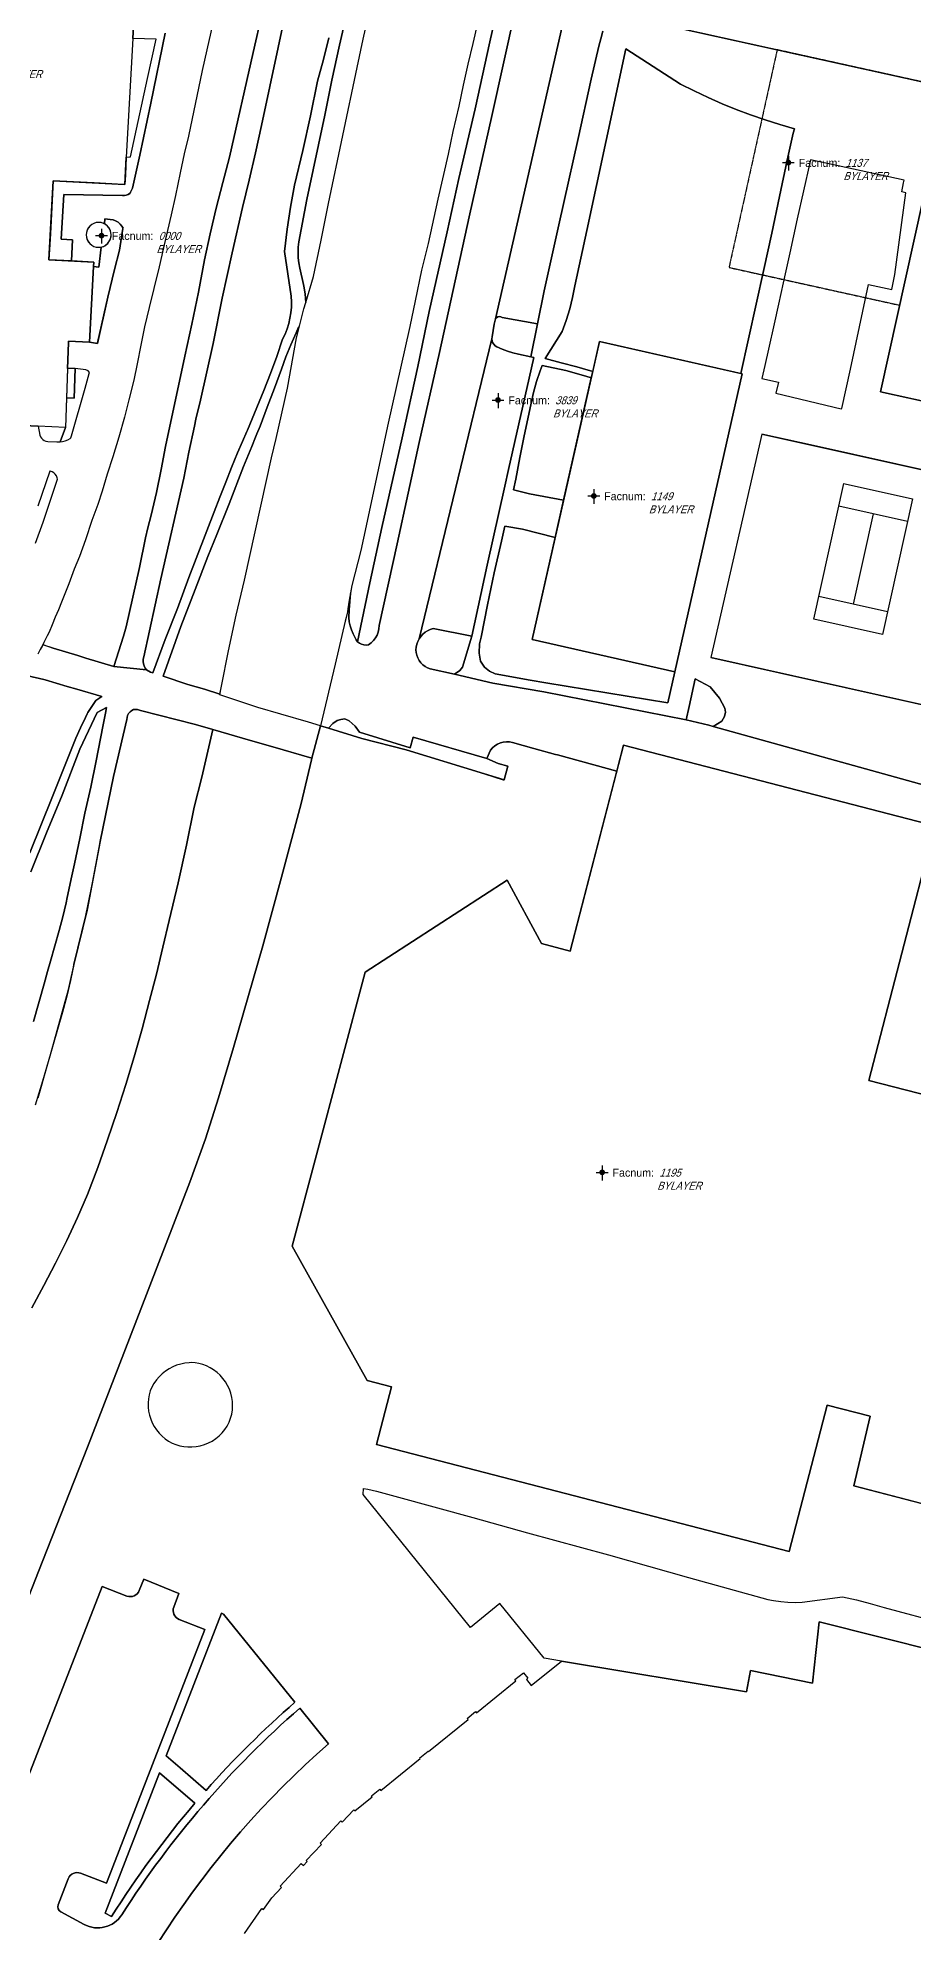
# Model space of a CAD drawing. Header units: inches. Extents: x 1273557 to 1282364, y 239587 to 246310.
# Drawn here: x 1278078 to 1278538, y 240926 to 241921 of the extents above; entities that cross this region are included whole.
import ezdxf
from ezdxf.enums import TextEntityAlignment as Align

# ---------------------------------------------------------------- set-up
doc = ezdxf.new("R2010")
doc.units = ezdxf.units.IN
doc.header["$MEASUREMENT"] = 0
doc.linetypes.add('DASHED2', pattern=[0.375, 0.25, -0.125])
doc.linetypes.add('HIDDEN', pattern=[0.375, 0.25, -0.125])
doc.layers.add('BLDG-DATA', color=159, linetype='DASHED2', lineweight=30)
for name, color, linetype in [('BLDG-UW', 231, 'Continuous'), ('BLDG-UW-UG', 159, 'HIDDEN'), ('GRASS', 3, 'Continuous'), ('MISC-FENCE', 140, 'Continuous'), ('MISC-SURF-FEAT', 40, 'Continuous'), ('PATH', 253, 'Continuous'), ('PATH-ISLAND', 252, 'Continuous'), ('PRKG-DATA', 255, 'Continuous'), ('PRKG-UW', 6, 'Continuous'), ('STREET-NONUW', 4, 'Continuous'), ('STREET-UW', 50, 'Continuous')]:
    doc.layers.add(name, color=color, linetype=linetype)
doc.styles.add('SS_LITE', font='FRABK.TTF', dxfattribs={"height": 16})

# ---------------------------------------------------------------- blocks, each defined once
blk = doc.blocks.new('*U1')
for p, q in [((-3.08, 0), (3.08, 0)), ((0, 3.55), (0, -4.2))]:
    blk.add_line(p, q)
at = {"const_width": 1.5}
blk.add_lwpolyline([(-0.75, 0, 1), (0.75, 0, 1)], format="xyb", close=True, dxfattribs=at)
at = {"layer": 'BLDG-DATA', "color": 1, "style": 'SS_LITE'}
blk.add_text('Facnum:', height=4.2, dxfattribs=at).set_placement((27.26, -2.25), align=Align.RIGHT)
at = {"layer": 'BLDG-DATA', "color": 7, "style": 'SS_LITE', "oblique": 20, "width": 0.9, "flags": 8}
for tag, p in [('FACNUM', (29.98, -2.25)), ('OBJECT', (28.84, -9.16))]:
    blk.add_attdef(tag, p, '', height=4.2, dxfattribs=at)
blk = doc.blocks.new('*U8')
for p, q in [((-3.08, 0), (3.08, 0)), ((0, 3.55), (0, -4.2))]:
    blk.add_line(p, q)
at = {"const_width": 1.5}
blk.add_lwpolyline([(-0.75, 0, 1), (0.75, 0, 1)], format="xyb", close=True, dxfattribs=at)
at = {"layer": 'PRKG-DATA', "color": 1, "style": 'SS_LITE'}
blk.add_text('Facnum:', height=4.2, dxfattribs=at).set_placement((27.26, -2.25), align=Align.RIGHT)
at = {"layer": 'PRKG-DATA', "color": 7, "style": 'SS_LITE', "oblique": 20, "width": 0.9, "flags": 8}
for tag, p in [('FACNUM', (29.98, -2.25)), ('OBJECT', (28.84, -9.16))]:
    blk.add_attdef(tag, p, '', height=4.2, dxfattribs=at)

msp = doc.modelspace()

# ---------------------------------------------------------------- linework, layer by layer
at = {"layer": 'BLDG-UW'}
for points in [[(1278412.44, 241926.25), (1278556.11, 241894.48), (1278520.81, 241734.81), (1278609.94, 241715.1), (1278611.05, 241714.86), (1278628.14, 241711.08), (1278638.1, 241756.1), (1278726.11, 241736.65), (1278716.23, 241691.97), (1278734.19, 241687.99), (1278736, 241687.59), (1278823.93, 241668.15), (1278825.4, 241674.82), (1278845.63, 241766.28), (1278847.56, 241775), (1278810.75, 241783.13), (1278802.68, 241784.91), (1278822.28, 241873.51), (1278867.31, 241863.56), (1278868.04, 241866.88), (1278890.88, 241970.14)], [(1278128.68, 241930.36), (1278128.14, 241920.32), (1278124.78, 241857.97), (1278124.52, 241853.21), (1278124.28, 241848.73), (1278124, 241843.57), (1278123.26, 241843.61), (1278107.91, 241844.44), (1278086.41, 241845.6), (1278085.08, 241820.98), (1278084.75, 241814.85), (1278084.17, 241804.11), (1278107.74, 241802.84), (1278107.61, 241800.51), (1278105.47, 241760.79), (1278094.49, 241761.38), (1278094.47, 241760.73), (1278093.96, 241746.86), (1278092.84, 241716.08), (1278078.42, 241716.74), (1278016.67, 241719.54)], [(1278560.23, 241361.49), (1278514.65, 241373.31), (1278549.29, 241506.92), (1278385.8, 241549.31), (1278357.76, 241441.21), (1278342.77, 241445.1), (1278324.81, 241478.33), (1278324.81, 241478.33), (1278250.22, 241430.03), (1278211.92, 241286.21), (1278251.18, 241215.69), (1278264, 241212.36), (1278256.17, 241182.13), (1278472.87, 241125.94), (1278492.79, 241202.78), (1278515.33, 241196.93), (1278506.78, 241160.4), (1278577.48, 241142.06)], [(1278186.81, 240925.42), (1278195.99, 240938.53), (1278196.81, 240937.96), (1278201.12, 240944.11), (1278206.25, 240949.61), (1278205.56, 240950.34), (1278216.59, 240962.17), (1278217.75, 240961.09), (1278219.75, 240963.23), (1278219.29, 240963.66), (1278227.26, 240972.13), (1278226.53, 240972.82), (1278237.44, 240984.52), (1278238.17, 240983.83), (1278244.2, 240990.3), (1278244.76, 240989.77), (1278253.87, 240997.14), (1278253.45, 240997.66), (1278257.85, 241001.23), (1278258.38, 241000.58), (1278279.1, 241017.36), (1278278.89, 241017.61), (1278283.3, 241021.18), (1278283.51, 241020.92), (1278304.23, 241037.7), (1278303.71, 241038.35), (1278308.11, 241041.91), (1278308.64, 241041.27), (1278329.36, 241058.05), (1278328.84, 241058.69), (1278333.24, 241062.26), (1278335.55, 241059.41), (1278334.86, 241058.85), (1278337.43, 241055.67), (1278353.25, 241068.47), (1278450.34, 241052.32), (1278452.43, 241063.56), (1278485.08, 241056.87), (1278488.64, 241089.04), (1278614.55, 241057.4)]]:
    msp.add_lwpolyline(points, dxfattribs=at)
msp.add_lwpolyline([(1278103.73, 241817.17, 1), (1278116.81, 241817.17, 1)], format="xyb", close=True, dxfattribs=at)
msp.add_lwpolyline([(1278448.16, 241744.18), (1278373.18, 241761.1), (1278337.79, 241604.73), (1278412.77, 241587.7)], close=True, dxfattribs=at)
at = {"layer": 'BLDG-UW-UG'}
msp.add_lwpolyline([(1278556.11, 241894.48), (1278466.5, 241914.29), (1278441.22, 241800.06), (1278530.85, 241780.23), (1278544.53, 241842.18)], close=True, dxfattribs=at)
at = {"layer": 'GRASS'}
for points in [[(1278322.45, 241948.76), (1278315.66, 241918.43), (1278307.86, 241883.41), (1278299.45, 241846.73), (1278293.29, 241818.83), (1278283.77, 241776.99), (1278277.79, 241748.01), (1278269.65, 241710.64), (1278259.02, 241663.53), (1278252.65, 241634.46), (1278246.21, 241603.52), (1278247.19, 241602.84), (1278248.28, 241602.26), (1278249.48, 241601.92), (1278250.71, 241601.82), (1278251.95, 241601.97), (1278253.33, 241602.98), (1278254.55, 241604.18), (1278255.59, 241605.55), (1278256.41, 241607.05), (1278257.01, 241608.66), (1278257.37, 241610.33), (1278257.49, 241612.04), (1278267.03, 241654.96), (1278278.51, 241708.14), (1278289.14, 241755.44), (1278304.75, 241826.66), (1278316.91, 241880.41), (1278328.71, 241934.06)], [(1278171.57, 241934.44), (1278164.56, 241903.41), (1278157.37, 241869.06), (1278155.2, 241859.65), (1278153.1, 241849.75), (1278150.61, 241837.91), (1278148.34, 241827.61), (1278145.23, 241814.15), (1278142.11, 241800.37), (1278139.31, 241788.94), (1278136.72, 241779.06), (1278134.37, 241768.84), (1278132.35, 241759.19), (1278130.5, 241749.45), (1278128.69, 241740.93), (1278126.16, 241730.48), (1278123.76, 241721.41), (1278120.83, 241710.96), (1278117.65, 241700.61), (1278114.76, 241691.47), (1278112.04, 241682.66), (1278109.78, 241675.7), (1278106.67, 241667.23), (1278103.33, 241657.04), (1278100.21, 241648.4), (1278097.47, 241641.63), (1278094.54, 241634.04), (1278090.73, 241624.28), (1278089.13, 241620.34), (1278087.51, 241616.4), (1278085.87, 241612.48), (1278084.21, 241608.56), (1278083.29, 241606.74), (1278082.37, 241604.92), (1278081.45, 241603.1), (1278080.91, 241602.03), (1278086.43, 241600.11), (1278099.38, 241596.33), (1278103.6, 241594.92), (1278118.32, 241590.62), (1278123.3, 241606.49), (1278124.64, 241611.4), (1278128.29, 241626.94), (1278131.7, 241642.53), (1278134.85, 241658.18), (1278136.14, 241663.28), (1278137.84, 241670.05), (1278140.58, 241681.99), (1278143.06, 241693.98), (1278145.28, 241706.02), (1278155.52, 241753.48), (1278159.2, 241770.29), (1278162.64, 241787.16), (1278165.82, 241804.07), (1278168.82, 241817.63), (1278172.02, 241831.15), (1278175.44, 241844.61), (1278179.05, 241858.02), (1278191.32, 241912.88), (1278196.11, 241933.62)], [(1278208.97, 241935.99), (1278195.77, 241874.6), (1278192.58, 241860.21), (1278189.24, 241845.86), (1278185.74, 241831.54), (1278180.29, 241807.8), (1278175.15, 241783.99), (1278170.33, 241760.11), (1278163.66, 241730.39), (1278161.36, 241720.47), (1278161.36, 241720.47), (1278161.36, 241720.47), (1278160.51, 241716.81), (1278157.64, 241703.16), (1278155.05, 241689.46), (1278142.92, 241636.56), (1278133.93, 241595.56), (1278133.67, 241594.39), (1278133.62, 241593.19), (1278133.76, 241592), (1278134.1, 241590.85), (1278134.63, 241589.77), (1278135.33, 241588.8), (1278137.56, 241587.57), (1278138.75, 241587.18), (1278145.27, 241604.78), (1278151.6, 241620.96), (1278157.64, 241637.25), (1278170.9, 241671.81), (1278173.92, 241679.53), (1278176.98, 241687.26), (1278180.07, 241695.02), (1278183.2, 241702.78), (1278185.8, 241708.64), (1278188.1, 241713.97), (1278188.1, 241713.97), (1278188.1, 241713.97), (1278188.36, 241714.56), (1278190.88, 241720.53), (1278193.36, 241726.54), (1278197.05, 241735.4), (1278200.53, 241744.34), (1278203.8, 241753.37), (1278206.85, 241762.47), (1278208.11, 241765.09), (1278209.18, 241767.8), (1278210.05, 241770.58), (1278210.72, 241773.41), (1278211.18, 241776.28), (1278211.43, 241779.18), (1278211.48, 241782.09), (1278211.31, 241785), (1278207.84, 241808.4), (1278209.28, 241820.07), (1278211.02, 241831.69), (1278213.08, 241843.26), (1278217.43, 241861.39), (1278221.48, 241879.58), (1278225.24, 241897.84), (1278228.31, 241909.22), (1278231.17, 241920.65)], [(1278240.94, 241934.9), (1278236.63, 241916.69), (1278232.66, 241898.4), (1278229.03, 241880.04), (1278219.63, 241835.67), (1278215.32, 241813.47), (1278215.02, 241810.72), (1278214.93, 241807.95), (1278215.04, 241805.18), (1278215.37, 241802.43), (1278215.89, 241799.71), (1278217.78, 241791.15), (1278218.02, 241790.29), (1278218.63, 241786.26), (1278219.02, 241781.71), (1278223.01, 241795.38), (1278227.12, 241814.42), (1278231, 241833.59), (1278245.91, 241905.01), (1278249.06, 241919.86), (1278252.4, 241934.67)], [(1278599.26, 241681.24), (1278484.04, 241706.89), (1278458.39, 241712.6), (1278431.63, 241595.26), (1278431.63, 241595.26), (1278802.28, 241512.47)], [(1278074.05, 241492.68), (1278086.03, 241522.39), (1278098.32, 241552.98), (1278100.72, 241558.43), (1278103.29, 241563.79), (1278104.16, 241565.7), (1278104.53, 241566.34), (1278108.73, 241572.69), (1278111.87, 241574.74), (1278098.84, 241578.59), (1278093.71, 241580.01), (1278082.14, 241583.49), (1278081.54, 241583.67), (1278073.11, 241585.72)], [(1278076.1, 241404.25), (1278081.59, 241423.93), (1278083.44, 241430.4), (1278084.93, 241435.89), (1278089.53, 241451.89), (1278091.48, 241459.15), (1278093.15, 241466.48), (1278093.7, 241469.38), (1278096.13, 241480.67), (1278097.63, 241487.04), (1278100.46, 241500.26), (1278103.02, 241513.54), (1278106.09, 241527.3), (1278108.93, 241541.11), (1278112.39, 241559.09), (1278113.82, 241565.99), (1278114.43, 241568.96), (1278109.47, 241566.5), (1278100.45, 241547.14), (1278091.16, 241523.05), (1278082.85, 241503.16), (1278074.72, 241482.77)], [(1278075.26, 241253.94), (1278081.56, 241265.59), (1278087.63, 241277.35), (1278093.48, 241289.23), (1278099.09, 241301.22), (1278104.47, 241313.32), (1278109.84, 241327.62), (1278114.97, 241342.02), (1278119.86, 241356.49), (1278124.51, 241371.05), (1278128.91, 241385.68), (1278133.07, 241400.38), (1278136.98, 241415.15), (1278140.57, 241429.13), (1278144, 241443.15), (1278147.28, 241457.21), (1278151.95, 241476.99), (1278156.33, 241496.83), (1278160.44, 241516.73), (1278164.44, 241532.51), (1278168.17, 241548.35), (1278170.15, 241557.52), (1278161.18, 241560.1), (1278132.21, 241567.41), (1278130.6, 241567.97), (1278128.61, 241567.95), (1278127.61, 241567.43), (1278126.73, 241566.73), (1278126.01, 241565.87), (1278125.48, 241564.87), (1278125.16, 241563.79), (1278125.07, 241562.67), (1278118.04, 241532.83), (1278111.06, 241498.72), (1278104.23, 241462.64), (1278097.29, 241434.1), (1278095.55, 241425.73), (1278093.56, 241417.42), (1278091.31, 241409.17), (1278083.49, 241381.75), (1278078.28, 241363.91)], [(1278614.55, 241057.4), (1278488.64, 241089.04), (1278485.08, 241056.87), (1278452.43, 241063.56), (1278450.34, 241052.32), (1278353.25, 241068.47), (1278344.12, 241069.99), (1278320.98, 241098.58), (1278305.55, 241086.08), (1278249.11, 241155.8), (1278249.35, 241158.96), (1278251.57, 241158.7), (1278253.87, 241158.23), (1278256.13, 241157.55), (1278267.7, 241154.41), (1278306.64, 241143.9), (1278335.38, 241135.79), (1278377.94, 241124.21), (1278419.97, 241112.38), (1278461.66, 241100.83), (1278464.63, 241100.24), (1278468.38, 241099.69), (1278472.15, 241099.35), (1278475.93, 241099.21), (1278479.71, 241099.28), (1278500.73, 241102.23), (1278508.1, 241100.54), (1278515.41, 241098.65), (1278522.67, 241096.56), (1278554.01, 241088.22)]]:
    msp.add_lwpolyline(points, dxfattribs=at)
for points in [[(1278124.78, 241857.97), (1278127.05, 241858.11), (1278135.95, 241899.26), (1278140.46, 241919.82), (1278128.14, 241920.32)], [(1278463.7, 241818.09), (1278467.8, 241837.25), (1278471.84, 241856.43), (1278474.94, 241870.53), (1278475.59, 241872.8), (1278467.85, 241875.04), (1278460.18, 241877.49), (1278452.57, 241880.13), (1278445.04, 241882.98), (1278437.58, 241886.02), (1278430.2, 241889.26), (1278422.91, 241892.7), (1278415.72, 241896.32), (1278387.02, 241914.74), (1278376.75, 241866.71), (1278366.51, 241819.48), (1278360.33, 241790.4), (1278359.11, 241784.29), (1278357.6, 241778.25), (1278355.78, 241772.29), (1278353.68, 241766.43), (1278344.78, 241752.33), (1278353.04, 241750.05), (1278361.3, 241747.84), (1278364.27, 241747), (1278369.64, 241745.46), (1278373.18, 241761.1), (1278447.46, 241744.34), (1278459.55, 241798.94)], [(1278483.62, 241855.06), (1278477.09, 241825.61), (1278473.14, 241807.81), (1278469.62, 241791.95), (1278467.13, 241780.74), (1278464.86, 241770.48), (1278461.89, 241757.1), (1278459.98, 241748.5), (1278458.49, 241741.79), (1278467.23, 241739.84), (1278465.87, 241734.07), (1278500.04, 241725.76), (1278500.38, 241725.93), (1278505.01, 241746.73), (1278514.44, 241791.06), (1278526.62, 241788.52), (1278527.19, 241791.11), (1278528.36, 241796.29), (1278534.02, 241839.25), (1278531.97, 241839.84), (1278532.89, 241844.45), (1278533.14, 241845.84), (1278483.96, 241856.57)], [(1278203.4, 241710.25), (1278203.4, 241710.25), (1278209.36, 241736.61), (1278214.08, 241763.03), (1278215.58, 241768.6), (1278215.13, 241768.72), (1278213.99, 241765.77), (1278211.09, 241759.52), (1278208.49, 241753.15), (1278206.18, 241746.66), (1278202.55, 241736.64), (1278198.81, 241726.67), (1278194.99, 241716.74), (1278193.27, 241712.72), (1278193.27, 241712.72), (1278193.27, 241712.72), (1278192.53, 241711), (1278190.69, 241706.04), (1278186.31, 241695.58), (1278178.86, 241675.92), (1278172.32, 241659.86), (1278167.57, 241648.25), (1278160.93, 241631), (1278153.4, 241611.5), (1278144.08, 241585.43), (1278157.14, 241581.14), (1278165.84, 241578.72), (1278173.93, 241576), (1278174.77, 241580.23), (1278178.5, 241598.87), (1278182.53, 241617.44), (1278186.86, 241635.95), (1278201.1, 241700.05), (1278203.4, 241710.25)], [(1278340.61, 241770.47), (1278322.16, 241773.84), (1278321.42, 241774.18), (1278320.62, 241774.27), (1278319.82, 241774.1), (1278319.13, 241773.67), (1278318.61, 241773.05), (1278317.93, 241770.23), (1278316.82, 241763.67), (1278316.68, 241762.63), (1278316.79, 241761.58), (1278317.13, 241760.59), (1278317.69, 241759.7), (1278318.44, 241758.97), (1278319.34, 241758.42), (1278322.08, 241757.16), (1278324.9, 241756.09), (1278327.78, 241755.21), (1278330.72, 241754.52), (1278337.16, 241753.2)], [(1278097.44, 241731.47), (1278098, 241747.06), (1278093.97, 241747.06), (1278093.41, 241731.62)], [(1278368.88, 241742.12), (1278366.07, 241742.94), (1278355.54, 241745.91), (1278343.09, 241748.53), (1278342.05, 241745.74), (1278340.23, 241740.15), (1278338.64, 241734.49), (1278337.29, 241728.77), (1278336.17, 241723), (1278333.65, 241711.66), (1278331.35, 241700.26), (1278329.28, 241688.83), (1278328.01, 241683.36), (1278336.54, 241681.27), (1278354.34, 241677.86), (1278354.34, 241677.86)], [(1278092.84, 241716.08), (1278078.42, 241716.74), (1278079.31, 241712.08), (1278079.66, 241711.19), (1278080.19, 241710.39), (1278080.88, 241709.72), (1278081.7, 241709.21), (1278082.6, 241708.89), (1278083.55, 241708.76), (1278088.38, 241708.59), (1278089.85, 241708.47), (1278090.13, 241708.49)], [(1278337.79, 241604.73), (1278349.89, 241658.21), (1278349.89, 241658.21), (1278332.72, 241662.58), (1278323.58, 241664.32), (1278321.75, 241656.44), (1278317.88, 241639.69), (1278314.34, 241622.87), (1278311.14, 241605.98), (1278310.24, 241602.43), (1278310.04, 241597.49), (1278310.72, 241593.35), (1278312.79, 241590.3), (1278315.39, 241588.12), (1278318.36, 241586.8), (1278336.74, 241583.4), (1278345.02, 241582.03), (1278409.09, 241571.43), (1278412.77, 241587.7)], [(1278306.14, 241606.54), (1278285.83, 241610.45), (1278284.34, 241610), (1278282.93, 241609.35), (1278281.62, 241608.52), (1278280.43, 241607.51), (1278279.38, 241606.36), (1278278.5, 241605.08), (1278277.81, 241603.69), (1278277.3, 241602.22), (1278276.99, 241600.79), (1278276.88, 241599.33), (1278276.98, 241597.86), (1278277.29, 241596.43), (1278277.79, 241595.05), (1278278.48, 241593.76), (1278279.35, 241592.54), (1278280.4, 241591.48), (1278281.61, 241590.58), (1278282.93, 241589.89), (1278284.35, 241589.4), (1278297.07, 241586.48), (1278299.85, 241588.43), (1278301.27, 241590.19)], [(1278436.24, 241573.95), (1278433.82, 241576.91), (1278431.4, 241579.88), (1278423.49, 241584.01), (1278420.29, 241569.58), (1278418.73, 241562.53), (1278430.67, 241559.75), (1278432.94, 241559.12), (1278437.42, 241561.88), (1278438.89, 241564.31), (1278439.29, 241566.54), (1278438.96, 241568.75), (1278437.6, 241571.35)], [(1278275.46, 241553.53), (1278273.86, 241547.91), (1278247.29, 241556.07), (1278244.97, 241559.3), (1278241.73, 241562.11), (1278239.5, 241563.07), (1278237.34, 241562.83), (1278235.49, 241562.22), (1278233.29, 241560.62), (1278230.93, 241558.15), (1278248.39, 241552.83), (1278271.74, 241546.76), (1278312.93, 241534.19), (1278322.62, 241531.14), (1278323.09, 241530.99), (1278325.06, 241538.17), (1278320.04, 241539.56), (1278314.05, 241542.24)], [(1278179.57, 241195.91), (1278180.13, 241198.06), (1278180.47, 241200.25), (1278180.59, 241202.46), (1278180.5, 241204.68), (1278180.19, 241206.88), (1278179.66, 241209.03), (1278178.92, 241211.13), (1278177.98, 241213.14), (1278176.85, 241215.04), (1278175.53, 241216.83), (1278174.04, 241218.47), (1278172.4, 241219.97), (1278170.62, 241221.29), (1278168.83, 241222.41), (1278166.95, 241223.35), (1278164.97, 241224.1), (1278162.94, 241224.65), (1278160.86, 241224.99), (1278158.75, 241225.13), (1278157.71, 241225.08), (1278155.51, 241224.84), (1278153.34, 241224.39), (1278151.22, 241223.73), (1278149.17, 241222.89), (1278147.21, 241221.85), (1278145.36, 241220.64), (1278143.62, 241219.25), (1278142.03, 241217.71), (1278140.58, 241216.03), (1278139.3, 241214.22), (1278138.2, 241212.3), (1278137.39, 241210.29), (1278136.79, 241208.22), (1278136.39, 241206.09), (1278136.21, 241203.94), (1278136.24, 241201.78), (1278136.48, 241199.63), (1278136.93, 241197.51), (1278137.59, 241195.45), (1278138.44, 241193.47), (1278139.49, 241191.58), (1278140.72, 241189.8), (1278142.04, 241188.11), (1278143.53, 241186.56), (1278145.17, 241185.17), (1278146.94, 241183.95), (1278148.82, 241182.92), (1278150.8, 241182.08), (1278152.86, 241181.45), (1278154.97, 241181.04), (1278157.11, 241180.84), (1278159.25, 241180.85), (1278161.39, 241181.09), (1278163.6, 241181.48), (1278165.76, 241182.1), (1278167.85, 241182.93), (1278169.84, 241183.96), (1278171.72, 241185.2), (1278173.46, 241186.62), (1278175.05, 241188.21), (1278176.47, 241189.95), (1278177.7, 241191.83), (1278178.74, 241193.82)]]:
    msp.add_lwpolyline(points, close=True, dxfattribs=at)
for points in [[(1278213.35, 241046.83), (1278175.86, 241093.14), (1278174.75, 241093.59), (1278145.68, 241018.76), (1278148.12, 241016.65), (1278153.03, 241012.39), (1278166.68, 241000.56, -0.032506)], [(1278160.77, 240993.77), (1278142.22, 241009.85), (1278113.61, 240936.17), (1278117.06, 240934.3, -0.036515)]]:
    msp.add_lwpolyline(points, format="xyb", close=True, dxfattribs=at)
at = {"layer": 'MISC-FENCE'}
for p, q in [((1278458.39, 241712.61), (1278431.63, 241595.26)), ((1278458.39, 241712.61), (1278874.85, 241619.67)), ((1278852.61, 241501.21), (1278431.63, 241595.26))]:
    msp.add_line(p, q, dxfattribs=at)
at = {"layer": 'MISC-SURF-FEAT'}
for p, q in [((1278485.67, 241615.45), (1278501.52, 241686.66)), ((1278501.52, 241686.66), (1278502.25, 241686.49)), ((1278502.25, 241686.49), (1278537.63, 241678.62)), ((1278537.63, 241678.62), (1278521.78, 241607.41)), ((1278534.99, 241666.75), (1278498.88, 241674.79)), ((1278516.93, 241670.77), (1278506.36, 241623.3)), ((1278524.42, 241619.28), (1278488.31, 241627.32)), ((1278521.78, 241607.41), (1278485.67, 241615.45))]:
    msp.add_line(p, q, dxfattribs=at)
at = {"layer": 'PATH'}
for points in [[(1278309.24, 241928.37), (1278306.79, 241917.65), (1278304.12, 241906.75), (1278301.66, 241895.8), (1278299.38, 241884.79), (1278296.28, 241871.41), (1278293.71, 241859.61), (1278288.37, 241835.93), (1278283.27, 241812.6), (1278279.82, 241798.72), (1278276.4, 241782.59), (1278273.63, 241769.01), (1278261.87, 241716.75), (1278250.74, 241664.33), (1278247.88, 241651.43), (1278243.27, 241633.15), (1278242.45, 241628.84), (1278242.09, 241624.64), (1278241.73, 241620.39), (1278241.6, 241616.36), (1278241.84, 241614.1), (1278242.3, 241611.9), (1278242.96, 241609.74), (1278243.82, 241607.66), (1278244.88, 241605.67), (1278245.45, 241604.58), (1278246.21, 241603.52), (1278252.65, 241634.46), (1278259.02, 241663.53), (1278269.65, 241710.64), (1278277.79, 241748.01), (1278283.77, 241776.99), (1278293.29, 241818.83), (1278299.45, 241846.73), (1278307.86, 241883.41), (1278315.66, 241918.43), (1278322.45, 241948.76)], [(1278077.19, 241360.37), (1278080.95, 241373.06), (1278084.74, 241386.12), (1278094.43, 241421.07), (1278095.55, 241425.73), (1278096.99, 241432.68), (1278097.29, 241434.1), (1278103.56, 241459.88), (1278104.83, 241465.82), (1278106.96, 241477.07), (1278110.45, 241495.49), (1278111.06, 241498.72), (1278118.04, 241532.83), (1278125.07, 241562.67), (1278125.16, 241563.79), (1278125.48, 241564.87), (1278126.01, 241565.87), (1278126.73, 241566.73), (1278127.61, 241567.43), (1278128.61, 241567.95), (1278130.6, 241567.97), (1278132.21, 241567.41), (1278161.18, 241560.1), (1278170.15, 241557.52), (1278190.06, 241551.78), (1278201.7, 241548.42), (1278222.21, 241542.42), (1278226.77, 241559.42), (1278220.52, 241561.33), (1278205.89, 241565.52), (1278193.85, 241569.08), (1278173.86, 241575.64), (1278173.93, 241576), (1278165.84, 241578.72), (1278157.14, 241581.14), (1278144.08, 241585.43), (1278153.4, 241611.5), (1278160.93, 241631), (1278167.57, 241648.25), (1278172.32, 241659.86), (1278178.86, 241675.92), (1278186.31, 241695.58), (1278190.69, 241706.04), (1278192.53, 241711), (1278193.27, 241712.72), (1278194.99, 241716.74), (1278198.81, 241726.67), (1278202.55, 241736.64), (1278206.18, 241746.66), (1278208.49, 241753.15), (1278211.09, 241759.52), (1278213.99, 241765.77), (1278215.13, 241768.72), (1278215.58, 241768.6), (1278215.95, 241769.99), (1278218.04, 241778.37), (1278219.02, 241781.71), (1278218.63, 241786.26), (1278218.02, 241790.29), (1278217.78, 241791.15), (1278215.89, 241799.71), (1278215.37, 241802.43), (1278215.04, 241805.18), (1278214.93, 241807.95), (1278215.02, 241810.72), (1278215.32, 241813.47), (1278219.63, 241835.67), (1278229.03, 241880.04), (1278232.66, 241898.4), (1278236.63, 241916.69), (1278240.94, 241934.9)], [(1278196.11, 241933.62), (1278191.32, 241912.88), (1278179.05, 241858.02), (1278175.44, 241844.61), (1278172.02, 241831.15), (1278168.82, 241817.63), (1278165.82, 241804.07), (1278162.64, 241787.16), (1278159.2, 241770.29), (1278155.52, 241753.48), (1278145.28, 241706.02), (1278143.06, 241693.98), (1278140.58, 241681.99), (1278137.84, 241670.05), (1278136.14, 241663.28), (1278134.85, 241658.18), (1278131.7, 241642.53), (1278128.29, 241626.94), (1278124.64, 241611.4), (1278123.3, 241606.49), (1278118.32, 241590.62), (1278135.33, 241588.8), (1278134.63, 241589.77), (1278134.1, 241590.85), (1278133.76, 241592), (1278133.62, 241593.19), (1278133.67, 241594.39), (1278133.93, 241595.56), (1278142.92, 241636.56), (1278155.05, 241689.46), (1278157.64, 241703.16), (1278160.51, 241716.81), (1278161.36, 241720.47), (1278161.36, 241720.47), (1278161.36, 241720.47), (1278163.66, 241730.39), (1278170.33, 241760.11), (1278175.15, 241783.99), (1278180.29, 241807.8), (1278185.74, 241831.54), (1278189.24, 241845.86), (1278192.58, 241860.21), (1278195.77, 241874.6), (1278208.97, 241935.99)], [(1278145.13, 241923.02), (1278137.59, 241886.31), (1278131.83, 241858.94), (1278128.05, 241841.73), (1278127.04, 241839.59), (1278126.64, 241839.06), (1278126.5, 241838.91), (1278125.68, 241838.36), (1278124.77, 241837.98), (1278123.8, 241837.8), (1278122.82, 241837.81), (1278091.93, 241838.31), (1278090.66, 241814.86), (1278096.55, 241814.54), (1278095.96, 241803.48), (1278084.17, 241804.11), (1278086.41, 241845.6), (1278124, 241843.57), (1278124.78, 241857.97), (1278127.05, 241858.11), (1278135.95, 241899.26), (1278140.46, 241919.82), (1278128.14, 241920.32), (1278128.68, 241930.36)], [(1278374.9, 241924.08), (1278373.9, 241920.12), (1278372.8, 241916.21), (1278368.86, 241898.95), (1278362.04, 241867.83), (1278354.54, 241834.17), (1278351.94, 241822.47), (1278347.97, 241805.18), (1278344.19, 241787.84), (1278340.61, 241770.47), (1278337.16, 241753.2), (1278338.82, 241752.86), (1278336.31, 241741.93), (1278325.47, 241693.94), (1278323.54, 241685.27), (1278314.28, 241643.8), (1278306.14, 241606.54), (1278301.27, 241590.19), (1278299.85, 241588.43), (1278297.07, 241586.48), (1278317.22, 241581.86), (1278344.02, 241577.21), (1278418.73, 241562.53), (1278420.29, 241569.58), (1278423.49, 241584.01), (1278431.4, 241579.88), (1278433.82, 241576.91), (1278436.24, 241573.95), (1278437.6, 241571.35), (1278438.96, 241568.75), (1278439.29, 241566.54), (1278438.89, 241564.31), (1278437.42, 241561.88), (1278432.94, 241559.12), (1278547.48, 241527.16)], [(1278609.85, 241715.12), (1278520.81, 241734.81), (1278556.11, 241894.48), (1278463.15, 241915.03), (1278412.44, 241926.25)], [(1278231.17, 241920.65), (1278228.31, 241909.22), (1278225.24, 241897.84), (1278221.48, 241879.58), (1278217.43, 241861.39), (1278213.08, 241843.26), (1278211.02, 241831.69), (1278209.28, 241820.07), (1278207.84, 241808.4), (1278211.31, 241785), (1278211.48, 241782.09), (1278211.43, 241779.18), (1278211.18, 241776.28), (1278210.72, 241773.41), (1278210.05, 241770.58), (1278209.18, 241767.8), (1278208.11, 241765.09), (1278206.85, 241762.47), (1278203.8, 241753.37), (1278200.53, 241744.34), (1278197.05, 241735.4), (1278193.36, 241726.54), (1278190.88, 241720.53), (1278188.36, 241714.56), (1278188.1, 241713.97), (1278188.1, 241713.97), (1278185.8, 241708.64), (1278183.2, 241702.78), (1278180.07, 241695.02), (1278176.98, 241687.26), (1278173.92, 241679.53), (1278170.9, 241671.81), (1278157.64, 241637.25), (1278151.6, 241620.96), (1278145.27, 241604.78), (1278138.75, 241587.18), (1278137.56, 241587.57), (1278135.33, 241588.8), (1278118.32, 241590.62), (1278103.6, 241594.92), (1278099.38, 241596.33), (1278086.43, 241600.11), (1278080.91, 241602.02), (1278079.6, 241599.47), (1278078.32, 241597.06)], [(1278077.05, 241655.24), (1278081.18, 241666.26), (1278087.57, 241685.79), (1278088.61, 241688.99), (1278088.5, 241689.59), (1278088.09, 241690.59), (1278087.48, 241691.48), (1278086.7, 241692.23), (1278085.78, 241692.8), (1278084.76, 241693.16), (1278084.65, 241693.18), (1278078.29, 241674.74)], [(1278073.11, 241585.72), (1278081.54, 241583.67), (1278082.14, 241583.49), (1278093.71, 241580.01), (1278098.84, 241578.59), (1278111.87, 241574.74), (1278108.73, 241572.69), (1278104.53, 241566.34), (1278104.16, 241565.7), (1278103.29, 241563.79), (1278100.72, 241558.43), (1278098.32, 241552.98), (1278086.03, 241522.39), (1278074.05, 241492.68)], [(1278074.72, 241482.77), (1278082.85, 241503.16), (1278091.16, 241523.05), (1278100.45, 241547.14), (1278109.47, 241566.5), (1278114.43, 241568.96), (1278113.82, 241565.99), (1278112.39, 241559.09), (1278108.93, 241541.11), (1278106.09, 241527.3), (1278103.02, 241513.54), (1278100.46, 241500.26), (1278097.63, 241487.04), (1278096.13, 241480.67), (1278093.7, 241469.38), (1278093.15, 241466.48), (1278091.48, 241459.15), (1278089.53, 241451.89), (1278084.93, 241435.89), (1278083.44, 241430.4), (1278081.59, 241423.93), (1278076.1, 241404.25)], [(1278573.81, 241143.01), (1278506.78, 241160.4), (1278515.33, 241196.93), (1278492.79, 241202.78), (1278472.87, 241125.94), (1278256.17, 241182.13), (1278264, 241212.36), (1278251.18, 241215.69), (1278211.92, 241286.21), (1278250.22, 241430.03), (1278324.81, 241478.33), (1278342.77, 241445.1), (1278357.76, 241441.21), (1278382.25, 241535.64), (1278351.14, 241544.17), (1278350.14, 241544.45), (1278338.81, 241547.56), (1278327.49, 241550.66), (1278325.91, 241550.95), (1278324.31, 241551.01), (1278322.72, 241550.83), (1278321.17, 241550.42), (1278319.7, 241549.78), (1278318.33, 241548.94), (1278317.11, 241547.9), (1278316.05, 241546.7), (1278314.05, 241542.24), (1278320.04, 241539.56), (1278325.06, 241538.17), (1278323.09, 241530.99), (1278312.93, 241534.19), (1278271.74, 241546.76), (1278248.39, 241552.83), (1278230.93, 241558.15), (1278226.77, 241559.42), (1278222.21, 241542.42), (1278222.21, 241542.42), (1278221.95, 241541.56), (1278216.51, 241518.7), (1278206.28, 241479.95), (1278196.46, 241443.99), (1278181, 241390.61), (1278173.25, 241364.11), (1278166.34, 241342.64), (1278158.21, 241319.77), (1278132.39, 241253.14), (1278104.35, 241180.69), (1278078.67, 241115.53), (1278051.54, 241046.61)], [(1278186.81, 240925.42), (1278195.99, 240938.53), (1278196.81, 240937.96), (1278201.12, 240944.11), (1278206.25, 240949.61), (1278205.56, 240950.34), (1278216.59, 240962.17), (1278217.75, 240961.09), (1278219.75, 240963.23), (1278219.29, 240963.66), (1278227.26, 240972.13), (1278226.53, 240972.82), (1278237.44, 240984.52), (1278238.17, 240983.83), (1278244.2, 240990.3), (1278244.76, 240989.77), (1278253.87, 240997.14), (1278253.45, 240997.66), (1278257.85, 241001.23), (1278258.38, 241000.58), (1278279.1, 241017.36), (1278278.89, 241017.61), (1278283.3, 241021.18), (1278283.51, 241020.92), (1278304.23, 241037.7), (1278303.71, 241038.35), (1278308.11, 241041.91), (1278308.64, 241041.27), (1278329.36, 241058.05), (1278328.84, 241058.69), (1278333.24, 241062.26), (1278335.55, 241059.41), (1278334.86, 241058.85), (1278337.43, 241055.67), (1278353.25, 241068.47), (1278344.12, 241069.99), (1278320.98, 241098.58), (1278305.55, 241086.08), (1278249.11, 241155.8), (1278249.35, 241158.96), (1278251.57, 241158.7), (1278253.87, 241158.23), (1278256.13, 241157.55), (1278267.7, 241154.41), (1278306.64, 241143.9), (1278335.38, 241135.79), (1278377.94, 241124.21), (1278419.97, 241112.38), (1278461.66, 241100.83), (1278464.63, 241100.24), (1278468.38, 241099.69), (1278472.15, 241099.35), (1278475.93, 241099.21), (1278479.71, 241099.28), (1278500.73, 241102.23), (1278508.1, 241100.54), (1278515.41, 241098.65), (1278522.67, 241096.56), (1278554.01, 241088.22)]]:
    msp.add_lwpolyline(points, dxfattribs=at)
msp.add_lwpolyline([(1278107.61, 241800.51), (1278110.28, 241800.26), (1278111.62, 241810.77, 0.705297), (1278113.28, 241822.98), (1278113.45, 241825.62), (1278116.37, 241825.29), (1278116.37, 241825.29), (1278117.81, 241825.03), (1278119.19, 241824.52), (1278120.46, 241823.77), (1278121.57, 241822.82), (1278122.5, 241821.68), (1278123.07, 241820.67), (1278123.04, 241820.51), (1278121.21, 241809.19), (1278118.67, 241799.03), (1278115.11, 241784.46), (1278109.62, 241760.21), (1278105.47, 241760.79)], format="xyb", close=True, dxfattribs=at)
msp.add_lwpolyline([(1278093.41, 241731.62), (1278092.84, 241716.08), (1278090.13, 241708.49), (1278091.32, 241708.6), (1278092.75, 241708.96), (1278094.1, 241709.55), (1278095.34, 241710.34), (1278095.66, 241710.63), (1278096.01, 241711.7), (1278103.27, 241736.64), (1278105.26, 241744.34), (1278105.4, 241744.84), (1278104.8, 241745.7), (1278103.45, 241746.38), (1278098, 241747.06), (1278097.44, 241731.47)], close=True, dxfattribs=at)
msp.add_lwpolyline([(1278059.78, 240972.97), (1278112.09, 241107.67), (1278125.14, 241102.6, 0.414214), (1278131.61, 241105.45), (1278133.93, 241111.42), (1278152.44, 241103.83), (1278149.72, 241096.82, 0.414214), (1278152.57, 241090.35), (1278166.08, 241085.1), (1278114.31, 240951.8), (1278100.79, 240957.05, 0.414161), (1278094.32, 240954.2), (1278089.02, 240940.53, 0.377728), (1278090.38, 240936.81), (1278102.63, 240930.17, 0.393386), (1278122.42, 240935.29, -0.071653), (1278215.87, 241043.72), (1278230.98, 241025.06, 0.276261), (1278079.65, 240558.22)], format="xyb", dxfattribs=at)
at = {"layer": 'PATH-ISLAND'}
for points in [[(1278412.77, 241587.7), (1278409.09, 241571.43), (1278345.02, 241582.03), (1278336.74, 241583.4), (1278318.36, 241586.8), (1278315.39, 241588.12), (1278312.79, 241590.3), (1278310.72, 241593.35), (1278310.04, 241597.49), (1278310.24, 241602.43), (1278311.14, 241605.98), (1278314.34, 241622.87), (1278317.88, 241639.69), (1278321.75, 241656.44), (1278323.58, 241664.32), (1278332.72, 241662.58), (1278349.89, 241658.21), (1278354.34, 241677.86), (1278336.54, 241681.27), (1278328.01, 241683.36), (1278329.28, 241688.83), (1278331.35, 241700.26), (1278333.65, 241711.66), (1278336.17, 241723), (1278337.29, 241728.77), (1278338.64, 241734.49), (1278340.23, 241740.15), (1278342.05, 241745.74), (1278343.09, 241748.53), (1278355.54, 241745.91), (1278366.07, 241742.94), (1278368.88, 241742.12), (1278369.64, 241745.46), (1278364.27, 241747), (1278361.3, 241747.84), (1278353.04, 241750.05), (1278344.78, 241752.33), (1278353.68, 241766.43), (1278355.78, 241772.29), (1278357.6, 241778.25), (1278359.11, 241784.29), (1278360.33, 241790.4), (1278366.51, 241819.48), (1278376.75, 241866.71), (1278387.02, 241914.74), (1278415.72, 241896.32), (1278422.91, 241892.7), (1278430.2, 241889.26), (1278437.58, 241886.02), (1278445.04, 241882.98), (1278452.57, 241880.13), (1278460.18, 241877.49), (1278467.85, 241875.04), (1278475.59, 241872.8), (1278474.94, 241870.53), (1278471.84, 241856.43), (1278467.8, 241837.25), (1278463.7, 241818.09), (1278459.55, 241798.94), (1278447.46, 241744.34), (1278448.16, 241744.18)], [(1278514.44, 241791.06), (1278526.62, 241788.52), (1278527.19, 241791.11), (1278528.36, 241796.29), (1278534.02, 241839.25), (1278531.97, 241839.84), (1278532.89, 241844.45), (1278533.14, 241845.84), (1278483.96, 241856.57), (1278483.62, 241855.06), (1278477.09, 241825.61), (1278473.14, 241807.81), (1278469.62, 241791.95), (1278467.13, 241780.74), (1278464.86, 241770.48), (1278461.89, 241757.1), (1278459.98, 241748.5), (1278458.49, 241741.79), (1278467.23, 241739.84), (1278465.87, 241734.07), (1278500.04, 241725.76), (1278500.38, 241725.93), (1278505.01, 241746.73)], [(1278180.5, 241204.68), (1278180.19, 241206.88), (1278179.66, 241209.03), (1278178.92, 241211.13), (1278177.98, 241213.14), (1278176.85, 241215.04), (1278175.53, 241216.83), (1278174.04, 241218.47), (1278172.4, 241219.97), (1278170.62, 241221.29), (1278168.83, 241222.41), (1278166.95, 241223.35), (1278164.97, 241224.1), (1278162.94, 241224.65), (1278160.86, 241224.99), (1278158.75, 241225.13), (1278157.71, 241225.08), (1278155.51, 241224.84), (1278153.34, 241224.39), (1278151.22, 241223.73), (1278149.17, 241222.89), (1278147.21, 241221.85), (1278145.36, 241220.64), (1278143.62, 241219.25), (1278142.03, 241217.71), (1278140.58, 241216.03), (1278139.3, 241214.22), (1278138.2, 241212.3), (1278137.39, 241210.29), (1278136.79, 241208.22), (1278136.39, 241206.09), (1278136.21, 241203.94), (1278136.24, 241201.78), (1278136.48, 241199.63), (1278136.93, 241197.51), (1278137.59, 241195.45), (1278138.44, 241193.47), (1278139.49, 241191.58), (1278140.72, 241189.8), (1278142.04, 241188.11), (1278143.53, 241186.56), (1278145.17, 241185.17), (1278146.94, 241183.95), (1278148.82, 241182.92), (1278150.8, 241182.08), (1278152.86, 241181.45), (1278154.97, 241181.04), (1278157.11, 241180.84), (1278159.25, 241180.85), (1278161.39, 241181.09), (1278163.6, 241181.48), (1278165.76, 241182.1), (1278167.85, 241182.93), (1278169.84, 241183.96), (1278171.72, 241185.2), (1278173.46, 241186.62), (1278175.05, 241188.21), (1278176.47, 241189.95), (1278177.7, 241191.83), (1278178.74, 241193.82), (1278179.57, 241195.91), (1278180.13, 241198.06), (1278180.47, 241200.25), (1278180.59, 241202.46)]]:
    msp.add_lwpolyline(points, close=True, dxfattribs=at)
msp.add_lwpolyline([(1278599.26, 241681.24), (1278484.04, 241706.89), (1278458.39, 241712.6), (1278431.63, 241595.26), (1278802.28, 241512.47)], dxfattribs=at)
for points in [[(1278213.35, 241046.83, 0.032506), (1278166.68, 241000.56), (1278153.03, 241012.39), (1278148.12, 241016.65), (1278145.68, 241018.76), (1278174.75, 241093.59), (1278175.86, 241093.14), (1278213.35, 241046.83)], [(1278160.77, 240993.77, 0.036515), (1278117.06, 240934.3), (1278117.06, 240934.3), (1278113.61, 240936.17), (1278142.22, 241009.85)]]:
    msp.add_lwpolyline(points, format="xyb", close=True, dxfattribs=at)
at = {"layer": 'PRKG-UW'}
msp.add_lwpolyline([(1278367.28, 241986.63), (1278318.61, 241773.05), (1278319.13, 241773.67), (1278319.82, 241774.1), (1278320.62, 241774.27), (1278321.42, 241774.18), (1278322.16, 241773.84), (1278340.61, 241770.47), (1278344.19, 241787.84), (1278347.97, 241805.18), (1278351.94, 241822.47), (1278362.04, 241867.83), (1278368.86, 241898.95), (1278372.8, 241916.21), (1278373.9, 241920.12), (1278374.9, 241924.08)], dxfattribs=at)
msp.add_lwpolyline([(1278330.89, 241717.93), (1278336.31, 241741.93), (1278338.82, 241752.86), (1278337.16, 241753.2), (1278330.72, 241754.52), (1278327.78, 241755.21), (1278324.9, 241756.09), (1278322.08, 241757.16), (1278319.34, 241758.42), (1278318.44, 241758.97), (1278317.69, 241759.7), (1278317.13, 241760.59), (1278316.79, 241761.58), (1278316.68, 241762.63), (1278278.5, 241605.08), (1278279.38, 241606.36), (1278280.43, 241607.51), (1278281.62, 241608.52), (1278282.93, 241609.35), (1278284.34, 241610), (1278285.83, 241610.45), (1278306.14, 241606.54), (1278314.28, 241643.8), (1278323.54, 241685.27), (1278325.47, 241693.94)], close=True, dxfattribs=at)
at = {"layer": 'STREET-NONUW'}
for points in [[(1278309.24, 241928.37), (1278306.79, 241917.65), (1278304.12, 241906.75), (1278301.66, 241895.8), (1278299.38, 241884.79), (1278296.28, 241871.41), (1278293.71, 241859.61), (1278288.37, 241835.93), (1278283.27, 241812.6), (1278279.82, 241798.72), (1278276.4, 241782.59), (1278273.63, 241769.01), (1278261.87, 241716.75), (1278250.74, 241664.33), (1278247.88, 241651.43), (1278243.27, 241633.15), (1278241.79, 241625.41), (1278241.09, 241620.81), (1278240.87, 241619.35), (1278240.17, 241616.32), (1278239.68, 241614.43), (1278234.4, 241591.74), (1278226.77, 241559.42), (1278220.52, 241561.33), (1278205.89, 241565.52), (1278205.89, 241565.52), (1278193.85, 241569.08), (1278193.85, 241569.08), (1278173.86, 241575.64), (1278174.77, 241580.23), (1278178.5, 241598.87), (1278182.53, 241617.44), (1278186.86, 241635.95), (1278201.1, 241700.05), (1278203.4, 241710.25), (1278209.36, 241736.61), (1278214.08, 241763.03), (1278215.95, 241769.99), (1278218.04, 241778.37), (1278219.02, 241781.71), (1278223.01, 241795.38), (1278227.12, 241814.42), (1278231, 241833.59), (1278245.91, 241905.01), (1278249.06, 241919.86), (1278252.4, 241934.67)], [(1278051.54, 241046.61), (1278078.67, 241115.53), (1278104.35, 241180.69), (1278132.39, 241253.14), (1278158.21, 241319.77), (1278166.34, 241342.64), (1278173.25, 241364.11), (1278181, 241390.61), (1278196.46, 241443.99), (1278206.28, 241479.95), (1278216.51, 241518.7), (1278221.95, 241541.56), (1278222.21, 241542.42), (1278201.7, 241548.42), (1278190.06, 241551.78), (1278170.15, 241557.52), (1278168.17, 241548.35), (1278164.44, 241532.51), (1278160.44, 241516.73), (1278156.33, 241496.83), (1278151.95, 241476.99), (1278147.28, 241457.21), (1278144, 241443.15), (1278140.57, 241429.13), (1278136.98, 241415.15), (1278133.07, 241400.38), (1278128.91, 241385.68), (1278124.51, 241371.05), (1278119.86, 241356.49), (1278114.97, 241342.02), (1278109.84, 241327.62), (1278104.47, 241313.32), (1278099.09, 241301.22), (1278093.48, 241289.23), (1278087.63, 241277.35), (1278081.56, 241265.59), (1278075.26, 241253.94)]]:
    msp.add_lwpolyline(points, dxfattribs=at)
at = {"layer": 'STREET-UW'}
for points in [[(1278547.48, 241527.16), (1278432.94, 241559.12), (1278430.67, 241559.75), (1278418.73, 241562.53), (1278344.02, 241577.21), (1278317.22, 241581.86), (1278297.07, 241586.48), (1278284.35, 241589.4), (1278282.93, 241589.89), (1278281.61, 241590.58), (1278280.4, 241591.48), (1278279.35, 241592.54), (1278278.48, 241593.76), (1278277.79, 241595.05), (1278277.29, 241596.43), (1278276.98, 241597.86), (1278276.88, 241599.33), (1278276.99, 241600.79), (1278277.3, 241602.22), (1278277.81, 241603.69), (1278278.5, 241605.08), (1278278.5, 241605.08), (1278316.68, 241762.63), (1278316.82, 241763.67), (1278317.93, 241770.23), (1278318.61, 241773.05), (1278367.28, 241986.63)], [(1278171.57, 241934.44), (1278164.56, 241903.41), (1278157.37, 241869.06), (1278155.2, 241859.65), (1278153.1, 241849.75), (1278150.61, 241837.91), (1278148.34, 241827.61), (1278145.23, 241814.15), (1278142.11, 241800.37), (1278139.31, 241788.94), (1278136.72, 241779.06), (1278134.37, 241768.84), (1278132.35, 241759.19), (1278130.5, 241749.45), (1278128.69, 241740.93), (1278126.16, 241730.48), (1278123.76, 241721.41), (1278120.83, 241710.96), (1278117.65, 241700.61), (1278114.76, 241691.47), (1278112.04, 241682.66), (1278109.78, 241675.7), (1278106.67, 241667.23), (1278103.33, 241657.04), (1278100.21, 241648.4), (1278097.47, 241641.63), (1278094.54, 241634.04), (1278090.73, 241624.28), (1278089.13, 241620.34), (1278087.51, 241616.4), (1278085.87, 241612.48), (1278084.21, 241608.56), (1278083.29, 241606.74), (1278082.37, 241604.92), (1278081.45, 241603.1), (1278080.53, 241601.28), (1278079.6, 241599.47), (1278078.32, 241597.06)], [(1278328.71, 241934.06), (1278316.91, 241880.41), (1278304.75, 241826.66), (1278289.14, 241755.44), (1278278.51, 241708.14), (1278267.03, 241654.96), (1278257.49, 241612.04), (1278257.37, 241610.33), (1278257.01, 241608.66), (1278256.41, 241607.05), (1278255.59, 241605.55), (1278254.55, 241604.18), (1278253.33, 241602.98), (1278251.95, 241601.97), (1278250.71, 241601.82), (1278249.48, 241601.92), (1278248.28, 241602.26), (1278247.19, 241602.84), (1278246.21, 241603.52), (1278245.45, 241604.58), (1278244.88, 241605.67), (1278243.82, 241607.66), (1278242.96, 241609.74), (1278242.3, 241611.9), (1278241.84, 241614.1), (1278241.6, 241616.36), (1278241.73, 241620.39), (1278242.09, 241624.64), (1278242.45, 241628.84), (1278241.79, 241625.41), (1278241.09, 241620.81), (1278240.87, 241619.35), (1278240.17, 241616.32), (1278239.68, 241614.43), (1278234.4, 241591.74), (1278226.77, 241559.42), (1278230.93, 241558.15), (1278233.29, 241560.62), (1278235.49, 241562.22), (1278237.34, 241562.83), (1278239.5, 241563.07), (1278241.73, 241562.11), (1278244.97, 241559.3), (1278247.29, 241556.07), (1278273.86, 241547.91), (1278275.46, 241553.53), (1278314.05, 241542.24), (1278314.05, 241542.24), (1278314.05, 241542.24), (1278316.05, 241546.7), (1278317.11, 241547.9), (1278318.33, 241548.94), (1278319.7, 241549.78), (1278321.17, 241550.42), (1278322.72, 241550.83), (1278324.31, 241551.01), (1278325.91, 241550.95), (1278327.49, 241550.66), (1278338.81, 241547.56), (1278350.14, 241544.45), (1278351.14, 241544.17), (1278382.25, 241535.64), (1278385.8, 241549.31), (1278549.29, 241506.92), (1278514.65, 241373.31), (1278560.23, 241361.49)], [(1278077.05, 241655.24), (1278081.18, 241666.26), (1278087.57, 241685.79), (1278088.61, 241688.99), (1278088.5, 241689.59), (1278088.09, 241690.59), (1278087.48, 241691.48), (1278086.7, 241692.23), (1278085.78, 241692.8), (1278084.76, 241693.16), (1278084.65, 241693.18), (1278078.29, 241674.74)]]:
    msp.add_lwpolyline(points, dxfattribs=at)
for points in [[(1278016.67, 241719.54), (1278078.42, 241716.73), (1278079.31, 241712.08), (1278079.31, 241712.08), (1278079.66, 241711.19), (1278080.19, 241710.39), (1278080.88, 241709.72), (1278081.7, 241709.21), (1278082.6, 241708.89), (1278083.55, 241708.76), (1278088.38, 241708.59), (1278088.38, 241708.59), (1278089.85, 241708.47), (1278091.32, 241708.6), (1278092.75, 241708.96), (1278094.1, 241709.55), (1278095.34, 241710.34), (1278095.66, 241710.63), (1278096.01, 241711.7), (1278103.27, 241736.64), (1278105.26, 241744.34), (1278105.4, 241744.84), (1278104.8, 241745.7), (1278103.45, 241746.38), (1278098, 241747.06), (1278093.97, 241747.06), (1278094.47, 241760.73), (1278094.49, 241761.38), (1278105.47, 241760.79), (1278109.62, 241760.21), (1278109.68, 241760.46), (1278115.11, 241784.46), (1278118.67, 241799.03), (1278121.21, 241809.19), (1278123.04, 241820.51), (1278123.07, 241820.67), (1278122.5, 241821.68), (1278121.57, 241822.82), (1278120.46, 241823.77), (1278119.19, 241824.52), (1278117.81, 241825.03), (1278116.37, 241825.29), (1278113.45, 241825.62), (1278113.28, 241822.98, 0.119827), (1278110.27, 241823.71, 0.414214), (1278103.73, 241817.17, 0.414214), (1278110.27, 241810.63, 0.051914), (1278111.62, 241810.77), (1278110.28, 241800.26), (1278107.61, 241800.51), (1278107.74, 241802.84), (1278095.96, 241803.48), (1278096.55, 241814.54), (1278090.66, 241814.86), (1278091.93, 241838.31), (1278122.82, 241837.81), (1278123.8, 241837.8), (1278124.77, 241837.98), (1278125.68, 241838.36), (1278126.56, 241838.95), (1278127.04, 241839.59), (1278128.05, 241841.73), (1278131.83, 241858.94), (1278137.59, 241886.31), (1278145.13, 241923.02)], [(1278079.65, 240558.22, -0.276261), (1278230.98, 241025.06), (1278215.87, 241043.72, 0.071653), (1278122.42, 240935.29, -0.393386), (1278102.63, 240930.17), (1278090.38, 240936.81, -0.377728), (1278089.02, 240940.53), (1278094.32, 240954.2, -0.414161), (1278100.79, 240957.05), (1278114.31, 240951.8), (1278166.08, 241085.1), (1278152.57, 241090.35, -0.414214), (1278149.72, 241096.82), (1278152.44, 241103.83), (1278133.93, 241111.42), (1278131.61, 241105.45, -0.414214), (1278125.14, 241102.6), (1278112.09, 241107.67), (1278059.78, 240972.97)]]:
    msp.add_lwpolyline(points, format="xyb", dxfattribs=at)

# ---------------------------------------------------------------- block references
at = {"layer": 'BLDG-DATA'}
ref = msp.add_blockref('*U1', (1278028.29, 241908.61), dxfattribs=at)
ref.add_attrib('FACNUM', '1350', (1278058.27, 241906.36), dxfattribs={"color": 7, "height": 4.2, "style": 'SS_LITE', "oblique": 20, "width": 0.9})
ref.add_attrib('OBJECT', 'BYLAYER', (1278057.13, 241899.45), dxfattribs={"color": 7, "height": 4.2, "style": 'SS_LITE', "oblique": 20, "width": 0.9})
ref = msp.add_blockref('*U1', (1278472.4, 241855.1), dxfattribs=at)
ref.add_attrib('FACNUM', '1137', (1278502.38, 241852.85), dxfattribs={"color": 7, "height": 4.2, "style": 'SS_LITE', "oblique": 20, "width": 0.9})
ref.add_attrib('OBJECT', 'BYLAYER', (1278501.24, 241845.94), dxfattribs={"color": 7, "height": 4.2, "style": 'SS_LITE', "oblique": 20, "width": 0.9})
ref = msp.add_blockref('*U1', (1278111.76, 241816.77), dxfattribs=at)
ref.add_attrib('FACNUM', '0000', (1278141.74, 241814.52), dxfattribs={"color": 7, "height": 4.2, "style": 'SS_LITE', "oblique": 20, "width": 0.9})
ref.add_attrib('OBJECT', 'BYLAYER', (1278140.6, 241807.61), dxfattribs={"color": 7, "height": 4.2, "style": 'SS_LITE', "oblique": 20, "width": 0.9})
ref = msp.add_blockref('*U1', (1278370.24, 241680.1), dxfattribs=at)
ref.add_attrib('FACNUM', '1149', (1278400.22, 241677.86), dxfattribs={"color": 7, "height": 4.2, "style": 'SS_LITE', "oblique": 20, "width": 0.9})
ref.add_attrib('OBJECT', 'BYLAYER', (1278399.08, 241670.95), dxfattribs={"color": 7, "height": 4.2, "style": 'SS_LITE', "oblique": 20, "width": 0.9})
ref = msp.add_blockref('*U1', (1278374.63, 241324.99), dxfattribs=at)
ref.add_attrib('FACNUM', '1195', (1278404.62, 241322.74), dxfattribs={"color": 7, "height": 4.2, "style": 'SS_LITE', "oblique": 20, "width": 0.9})
ref.add_attrib('OBJECT', 'BYLAYER', (1278403.47, 241315.84), dxfattribs={"color": 7, "height": 4.2, "style": 'SS_LITE', "oblique": 20, "width": 0.9})
at = {"layer": 'PRKG-DATA'}
ref = msp.add_blockref('*U8', (1278319.94, 241730.47), dxfattribs=at)
ref.add_attrib('FACNUM', '3839', (1278349.92, 241728.23), dxfattribs={"color": 7, "height": 4.2, "style": 'SS_LITE', "oblique": 20, "width": 0.9})
ref.add_attrib('OBJECT', 'BYLAYER', (1278348.78, 241721.32), dxfattribs={"color": 7, "height": 4.2, "style": 'SS_LITE', "oblique": 20, "width": 0.9})

doc.saveas('drawing.dxf')
